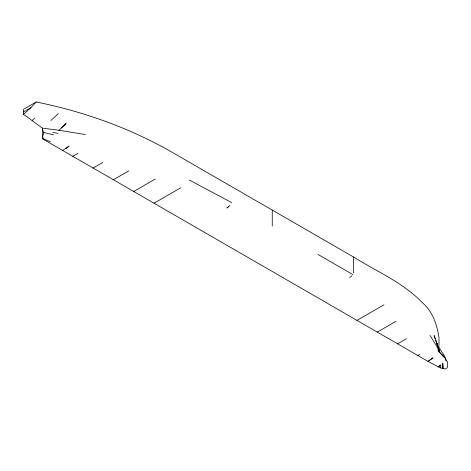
<?xml version="1.0" encoding="UTF-8"?>
<svg xmlns="http://www.w3.org/2000/svg" width="471" height="471" viewBox="0 0 471 471"><rect width="100%" height="100%" fill="white"/><g stroke="black" fill="none" stroke-linecap="round" stroke-linejoin="round"><path stroke-width="0.71" d="M438.401 351.183L444.83 357.819L447.45 361.987L447.45 367.303L445.837 369.028L440.391 367.875L428.021 361.398L42.372 138.751L42.372 128.118L23.55 114.329L23.55 109.278L36.208 101.971C83.261 111.492 128.989 127.741 170.767 151.485L353.438 256.954C376.865 271.614 403.329 282.653 422.622 302.947C432.46 311.331 436.805 324.142 438.837 336.553C439.343 336.777 438.607 359.979 438.048 348.458M440.391 367.875L440.744 365.107L438.171 366.862L440.744 365.107M85.381 134.541L58.969 130.261L42.372 128.118L42.837 130.508L43.874 132.569L42.837 135.825L42.837 138.486L42.372 138.751M23.55 114.329L30.798 107.753L36.208 101.971M58.969 130.261L66.105 123.484L61.348 128M50.892 120.547L58.298 113.611M32.228 120.399L34.53 118.274M349.759 277.684L351.831 275.823M65.893 148.606L69.002 146.151L62.672 150.467M228.376 206.804L226.822 208.035L229.93 205.58M23.55 111.939L30.798 107.753M72.822 156.325L77.886 153.405M93.117 168.047L102.672 162.53M113.417 179.763L128.836 170.861M133.711 191.485L155.348 178.992M154.011 203.201L180.823 187.723M356.983 320.386L383.953 304.814M377.277 332.102L396.034 321.275M397.577 343.824L406.32 338.773M417.871 355.54L419.785 354.439M52.976 132.469L58.051 133.446M53.553 134.794L43.874 132.569M50.521 141.859L42.837 138.486M189.448 180.081L231.655 202.589M318.066 254.47L352.867 274.564M441.71 354.492L444.83 357.819L440.149 352.826L438.984 349.594M444.459 356.753L445.307 357.825L446.019 360.986M438.725 347.251L444.383 355.699M438.213 348.64L430.017 335.405M435.269 338.779L434.097 335.546L436.429 342.011M438.183 347.374L436.652 343.129L438.283 347.657M435.846 340.392L437.594 345.243L436.723 342.823M438.837 349.194L439.272 350.406M353.438 256.954L353.438 272.897M272.25 210.078L272.25 226.027M430.671 359.538L428.021 361.398L433.084 357.813L430.671 359.538M442.934 366.909L442.769 363.276L443.011 368.728L442.934 366.909"/></g></svg>
